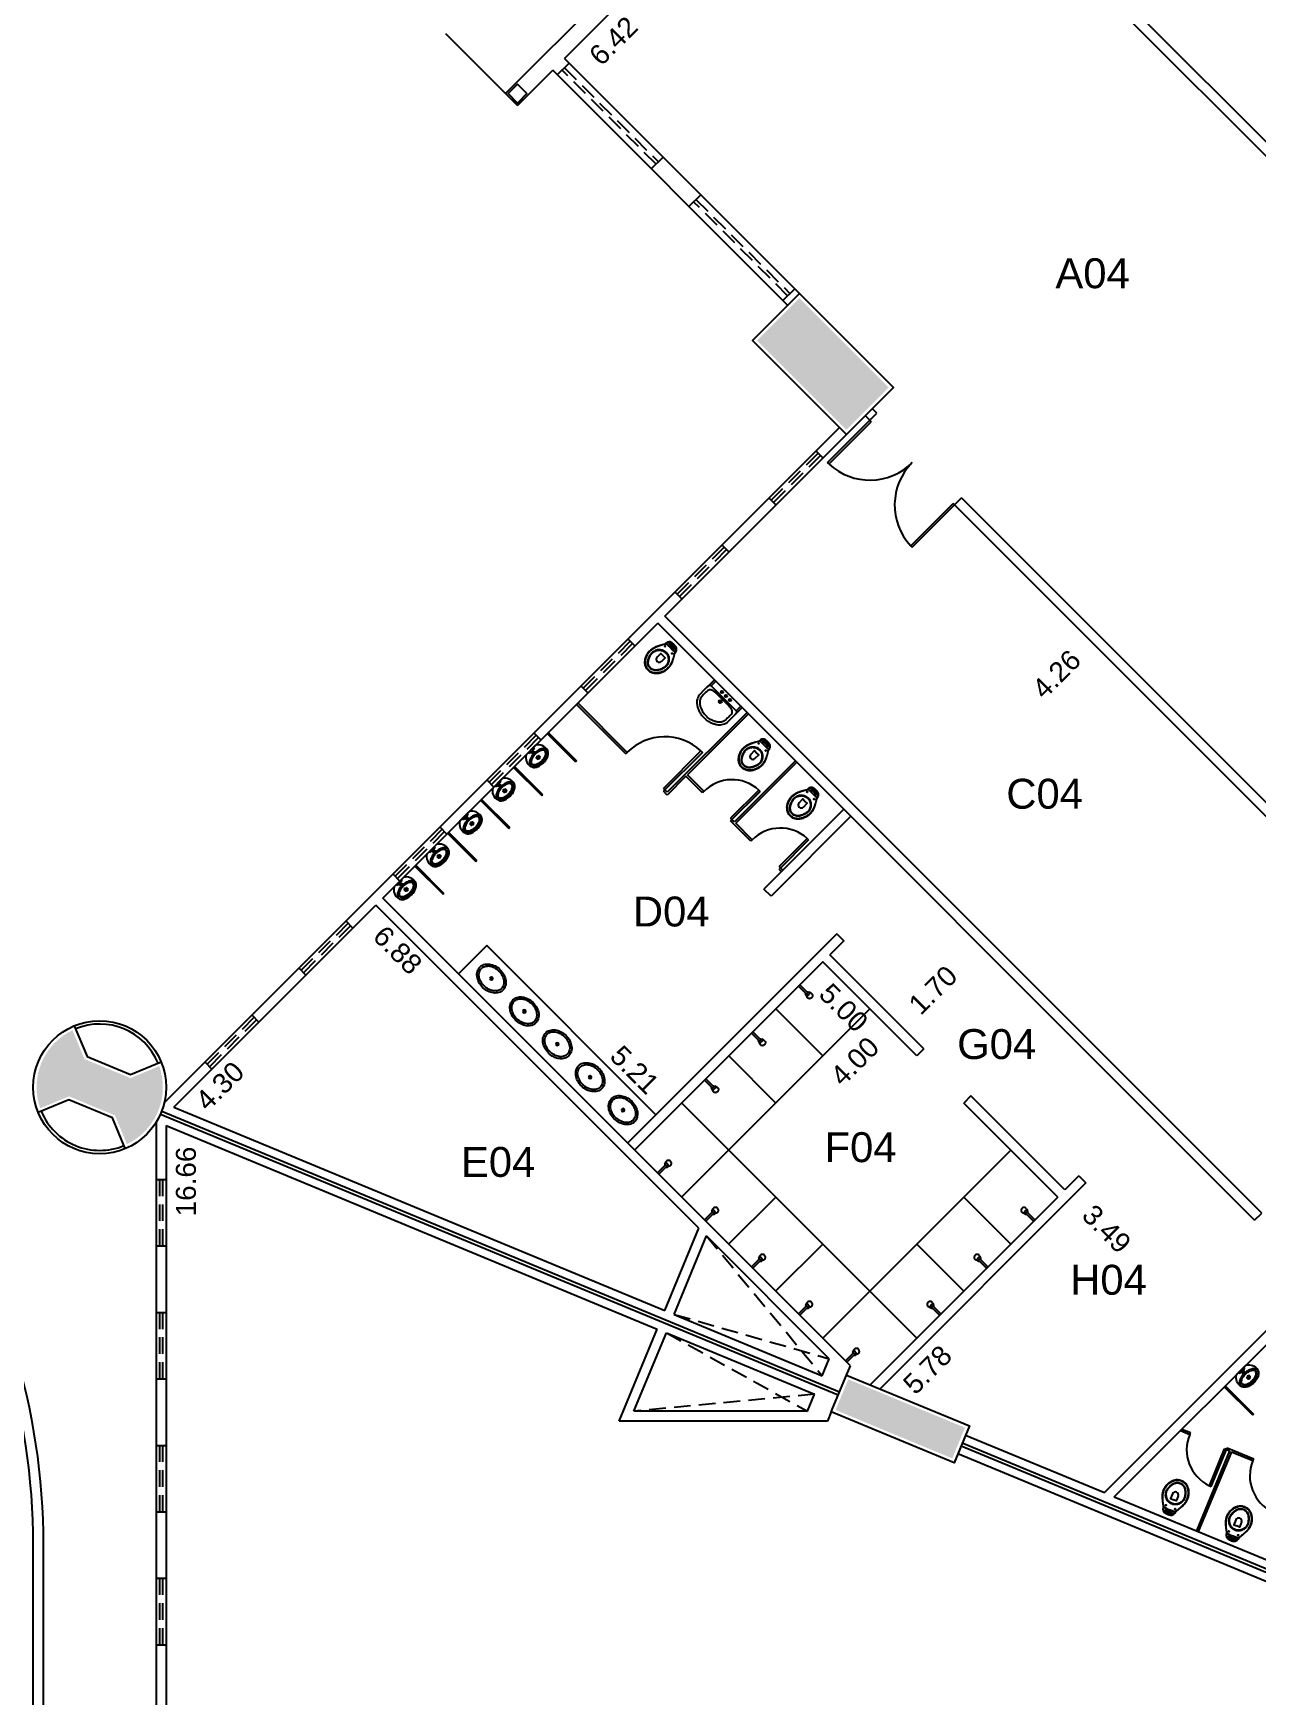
# Model space of a CAD drawing. Extents: x 308 to 539, y -42 to 210.
# Drawn here: x 378.66 to 397.07, y 147.81 to 172.82 of the extents above; entities that cross this region are included whole.
import ezdxf

# ---------------------------------------------------------------- set-up
doc = ezdxf.new("R2010")
doc.units = 0
doc.header["$LTSCALE"] = 2
doc.header["$PDMODE"] = 3
doc.linetypes.add('DASHDOT2', pattern=[12.7, 6.35, -3.175, 0, -3.175])
doc.linetypes.add('HIDDEN', pattern=[0.375, 0.25, -0.125])
doc.layers.get('0').update_dxf_attribs({"linetype": 'CONTINUOUS'})
doc.layers.get('DEFPOINTS').update_dxf_attribs({"linetype": 'CONTINUOUS'})
for name, color, linetype in [('DIVISÓRIAS-ARY', 2, 'CONTINUOUS'), ('ESQUADRIA-ALTA-ARY', 7, 'HIDDEN'), ('HACHURAS-ARY', 9, 'CONTINUOUS'), ('L_DECA', 7, 'CONTINUOUS'), ('MOBILIÁRIO-ARY', 7, 'CONTINUOUS'), ('PAREDE-ALTA-ARY', 1, 'CONTINUOUS'), ('PAREDE-BAIXA-ARY', 2, 'CONTINUOUS'), ('PEÇAS-SANIT-ARY', 7, 'CONTINUOUS'), ('PILAR-RED-ARY', 5, 'CONTINUOUS'), ('PILARES-PRINC-ARY', 5, 'CONTINUOUS'), ('PILARES-SECUND-ARY', 5, 'CONTINUOUS'), ('PROJ-COBERTURA-ARY', 7, 'DASHDOT2'), ('RAMPA-ARY', 2, 'CONTINUOUS'), ('RAMPA-PROJ-ARY', 7, 'HIDDEN'), ('TEXTO-PB-COR-ARY', 12, 'CONTINUOUS'), ('TEXTO-PB-COTAS-ARY', 12, 'CONTINUOUS')]:
    doc.layers.add(name, color=color, linetype=linetype)
doc.styles.add('ARIAL', font='arial.ttf', dxfattribs={"height": 0.5})
doc.styles.add('SEM_ESCALA', font='arial.ttf')
doc.dimstyles.new('DIMTIC100-ARY', dxfattribs={"dimtxt": 0.3, "dimasz": 0.12, "dimexe": 0.1, "dimexo": 0.15, "dimgap": 0.1, "dimtad": 1, "dimjust": 1, "dimtoh": 1, "dimrnd": 0.01, "dimzin": 0, "dimdsep": 46, "dimtxsty": 'SEM_ESCALA', "dimblk1": 'NONE', "dimblk2": 'NONE', "dimsah": 1, "dimcen": -0.1, "dimdle": 0.06, "dimse1": 1, "dimse2": 1, "dimsd1": 1, "dimsd2": 1, "dimclrd": 1, "dimclre": 1, "dimclrt": 2, "dimadec": 0, "dimazin": 0, "dimtfac": 1, "dimtix": 1, "dimtmove": 2, "dimatfit": 3, "dimldrblk": 'NONE', "dimfxl": 1, "dimtolj": 1, "dimtzin": 0, "dimarcsym": 0})

# ---------------------------------------------------------------- blocks, each defined once
blk = doc.blocks.new('RAV10')
at = {"layer": 'L_DECA'}
blk.add_lwpolyline([(4.6, -12.9), (8.2, -12.9), (8.2, -12.9), (8.7, -13), (9.2, -13.2), (9.6, -13.5), (9.9, -14), (10.1, -14.3), (10.1, -14.3), (10.1, -14.3), (10.1, -14.3), (10.1, -14.3), (10.1, -14.3), (12.2, -18), (12.2, -18), (12.5, -18.6), (12.8, -19.1), (13.1, -19.6), (13.3, -20.1), (13.3, -20.1), (13.6, -20.6), (13.9, -21.1), (14.2, -21.5), (14.5, -22.1), (14.7, -22.6), (15, -23.1), (15.3, -23.6), (15.5, -24.1), (15.5, -24.1), (15.9, -24.8), (16.3, -25.6), (16.6, -26.3), (16.9, -27), (17.2, -27.8), (17.5, -28.6), (17.8, -29.4), (18, -30.2), (18, -30.2), (18.3, -31.4), (18.6, -32.6), (18.8, -33.9), (19, -35.2), (19.1, -36.4), (19.1, -37.7), (19.1, -39), (19, -40.3), (19, -40.3), (18.8, -41.6), (18.6, -42.9), (18.2, -44.2), (17.9, -45.5), (17.4, -46.8), (16.9, -48), (16.4, -49.3), (15.8, -50.4), (15.8, -50.4), (15.2, -51.4), (14.6, -52.3), (13.9, -53.1), (13.3, -53.9), (12.5, -54.8), (11.7, -55.5), (10.9, -56.3), (10.1, -57), (10.1, -57), (9, -57.8), (7.9, -58.5), (6.6, -59.1), (5.4, -59.6), (4.1, -60), (2.8, -60.3), (1.4, -60.4), (0, -60.5), (0, -60.5), (-1.4, -60.4), (-2.7, -60.3), (-4, -60), (-5.3, -59.6), (-6.6, -59.1), (-7.8, -58.5), (-9, -57.8), (-10.1, -57), (-10.1, -57), (-10.9, -56.3), (-11.7, -55.5), (-12.5, -54.8), (-13.2, -53.9), (-13.9, -53.1), (-14.5, -52.3), (-15.1, -51.4), (-15.7, -50.4), (-15.7, -50.4), (-16.3, -49.3), (-16.9, -48), (-17.4, -46.8), (-17.8, -45.5), (-18.2, -44.2), (-18.5, -42.9), (-18.7, -41.6), (-19, -40.3), (-19, -40.3), (-19, -39), (-19, -37.7), (-19, -36.4), (-18.9, -35.2), (-18.7, -33.9), (-18.5, -32.6), (-18.2, -31.4), (-17.9, -30.2), (-17.9, -30.2), (-17.7, -29.4), (-17.4, -28.6), (-17.1, -27.8), (-16.9, -27), (-16.6, -26.3), (-16.2, -25.6), (-15.8, -24.8), (-15.5, -24.1), (-15.5, -24.1), (-15.2, -23.6), (-15, -23.1), (-14.7, -22.6), (-14.4, -22.1), (-14.2, -21.5), (-13.9, -21.1), (-13.6, -20.6), (-13.3, -20.1), (-13.3, -20.1), (-13.1, -19.6), (-12.8, -19.1), (-12.4, -18.6), (-12.1, -18), (-10.1, -14.3), (-10.1, -14.3), (-10.1, -14.3), (-10.1, -14.3), (-10.1, -14.3), (-10.1, -14.3), (-9.8, -14), (-9.8, -14), (-9.6, -13.5), (-9.1, -13.2), (-8.6, -13), (-8.1, -12.9), (-4.5, -12.9)], dxfattribs=at)
at = {"layer": 'L_DECA', "color": 1}
for points in [[(12.2, -18), (13.3, -20.1), (13.3, -20.1), (13.6, -20.6), (13.8, -21.1), (14.1, -21.5), (14.3, -22.1), (14.5, -22.6), (14.7, -23.1), (15, -23.6), (15.2, -24.1), (15.2, -24.1), (15.5, -24.8), (15.9, -25.6), (16.2, -26.3), (16.6, -27.1), (16.9, -27.8), (17.1, -28.5), (17.4, -29.4), (17.6, -30.2), (17.6, -30.2), (17.9, -31.4), (18.1, -32.6), (18.3, -33.9), (18.5, -35.2), (18.5, -36.4), (18.5, -37.7), (18.5, -39), (18.4, -40.3), (18.4, -40.3), (18.2, -41.6), (17.9, -42.9), (17.6, -44.2), (17.2, -45.5), (16.7, -46.8), (16.2, -48), (15.6, -49.3), (15, -50.4), (15, -50.4), (14.4, -51.2), (13.9, -52), (13.3, -52.8), (12.8, -53.5), (12.2, -54.2), (11.5, -54.9), (10.9, -55.5), (10.1, -56.2), (10.1, -56.2), (9, -57.1), (7.9, -57.8), (6.6, -58.4), (5.4, -58.9), (4.1, -59.3), (2.8, -59.6), (1.4, -59.8), (0, -59.8), (0, -59.8), (-1.4, -59.8), (-2.7, -59.6), (-4.1, -59.3), (-5.3, -58.9), (-6.6, -58.4), (-7.8, -57.8), (-9, -57.1), (-10.1, -56.2), (-10.1, -56.2), (-10.8, -55.5), (-11.5, -54.9), (-12.1, -54.2), (-12.7, -53.5), (-13.3, -52.8), (-13.9, -52), (-14.4, -51.2), (-14.9, -50.4), (-14.9, -50.4), (-15.5, -49.3), (-16.1, -48), (-16.6, -46.8), (-17.1, -45.5), (-17.5, -44.2), (-17.9, -42.9), (-18.1, -41.6), (-18.3, -40.3), (-18.3, -40.3), (-18.4, -39.1), (-18.5, -37.7), (-18.5, -36.4), (-18.4, -35.2), (-18.2, -33.9), (-18, -32.6), (-17.8, -31.4), (-17.5, -30.2), (-17.5, -30.2), (-17.3, -29.4), (-17, -28.6), (-16.8, -27.8), (-16.5, -27.1), (-16.2, -26.3), (-15.8, -25.6), (-15.5, -24.8), (-15.2, -24.1), (-15.2, -24.1), (-15, -23.6), (-14.7, -23.1), (-14.5, -22.6), (-14.2, -22.1), (-14, -21.5), (-13.7, -21.1), (-13.5, -20.6), (-13.2, -20.1), (-12.1, -18)], [(-12.9, -30.2), (-12.9, -30.2), (-12.4, -29.3), (-11.9, -28.4), (-11.2, -27.7), (-10.6, -26.9), (-9.9, -26.2), (-9.2, -25.6), (-8.4, -25), (-7.5, -24.4), (-6.7, -23.9), (-5.8, -23.5), (-4.9, -23.1), (-3.9, -22.8), (-3, -22.6), (-2, -22.4), (-1, -22.3), (0, -22.2), (0, -22.2), (1, -22.3), (2, -22.4), (3, -22.6), (4, -22.8), (5, -23.1), (5.8, -23.5), (6.8, -23.9), (7.6, -24.4), (8.5, -25), (9.3, -25.6), (10, -26.2), (10.6, -26.9), (11.3, -27.7), (12, -28.4), (12.5, -29.3), (13, -30.2), (13, -30.2), (13.6, -31.3), (14, -32.6), (14.3, -33.8), (14.6, -35.1), (14.7, -36.4), (14.7, -37.7), (14.7, -39), (14.4, -40.3), (14.4, -40.3), (14.2, -41.6), (13.8, -42.9), (13.4, -44.2), (12.9, -45.5), (12.4, -46.8), (11.7, -48), (11.1, -49.3), (10.4, -50.4), (10.4, -50.4), (9.4, -51.7), (8.4, -52.8), (7.2, -53.8), (5.9, -54.6), (4.5, -55.2), (3.1, -55.8), (1.5, -56.1), (0, -56.2), (0, -56.2), (-1.5, -56.1), (-3.1, -55.8), (-4.4, -55.2), (-5.8, -54.6), (-7.1, -53.8), (-8.3, -52.8), (-9.3, -51.7), (-10.3, -50.4), (-10.3, -50.4), (-11, -49.3), (-11.7, -48), (-12.3, -46.8), (-12.8, -45.5), (-13.3, -44.2), (-13.7, -42.9), (-14.1, -41.6), (-14.4, -40.3), (-14.4, -40.3), (-14.6, -39), (-14.7, -37.7), (-14.6, -36.4), (-14.5, -35.1), (-14.2, -33.8), (-13.9, -32.6), (-13.5, -31.3), (-12.9, -30.2)], [(-12, -30.2), (-12, -30.2), (-11.5, -29.4), (-11, -28.6), (-10.4, -27.9), (-9.8, -27.2), (-9.1, -26.7), (-8.5, -26.1), (-7.7, -25.5), (-6.9, -25), (-6.1, -24.6), (-5.3, -24.2), (-4.5, -23.9), (-3.6, -23.6), (-2.8, -23.4), (-1.8, -23.2), (-0.9, -23.2), (0, -23.1), (0, -23.1), (0.9, -23.2), (1.9, -23.2), (2.8, -23.4), (3.6, -23.6), (4.5, -23.9), (5.4, -24.2), (6.2, -24.6), (7, -25), (7.7, -25.5), (8.5, -26.1), (9.2, -26.7), (9.8, -27.2), (10.4, -27.9), (11, -28.6), (11.5, -29.4), (12, -30.2), (12, -30.2), (12.7, -31.3), (13.2, -32.6), (13.6, -33.8), (13.9, -35), (14.1, -36.4), (14.1, -37.7), (14.1, -39), (13.9, -40.3), (13.9, -40.3), (13.6, -41.7), (13.2, -43), (12.8, -44.3), (12.3, -45.5), (11.7, -46.9), (11.1, -48.1), (10.4, -49.3), (9.6, -50.4), (9.6, -50.4), (8.8, -51.6), (7.8, -52.6), (6.7, -53.5), (5.5, -54.2), (4.2, -54.8), (2.8, -55.3), (1.5, -55.5), (0, -55.7), (0, -55.7), (-1.5, -55.5), (-2.8, -55.3), (-4.2, -54.8), (-5.4, -54.2), (-6.6, -53.5), (-7.7, -52.6), (-8.7, -51.6), (-9.6, -50.4), (-9.6, -50.4), (-10.3, -49.3), (-11, -48.1), (-11.7, -46.9), (-12.2, -45.5), (-12.7, -44.3), (-13.1, -43), (-13.5, -41.7), (-13.8, -40.3), (-13.8, -40.3), (-14, -39), (-14.1, -37.7), (-14, -36.4), (-13.9, -35), (-13.6, -33.8), (-13.2, -32.6), (-12.7, -31.3), (-12, -30.2)], [(-7.7, -9.4), (-8.1, -10.1), (-8.5, -10.8), (-8.6, -11.4), (-8.8, -12.2), (-8.8, -13.1)], [(-5.1, -12.9), (-5.1, -9.7), (-5.1, -7.8), (-5.1, -7.8), (-5.2, -7.6), (-5.3, -7.5), (-5.5, -7.4), (-5.9, -7.6), (-5.9, -7.6), (-6.4, -8), (-7.1, -8.6), (-7.7, -9.4)], [(5.1, -9.3), (5, -8.9), (4.6, -8.3), (3.9, -7.8), (3.1, -7.7), (0, -7.7), (-3.1, -7.7), (-3.1, -7.7), (-3.9, -7.8), (-4.5, -8.3), (-5, -8.9), (-5.1, -9.7)], [(4.6, -12.9), (4.6, -12.9), (4.2, -12.9), (3.9, -12.6), (3.6, -12.4), (3.6, -12), (3.6, -10.7), (3.6, -10.7), (3.6, -10.5), (3.6, -10.4), (3.7, -10.2), (3.9, -10.1), (3.9, -10.1), (3.9, -9.9), (3.9, -9.7), (3.8, -9.5), (3.6, -9.4), (0, -9.4), (-3.5, -9.4), (-3.5, -9.4), (-3.7, -9.5), (-3.9, -9.7), (-3.9, -9.9), (-3.8, -10.1), (-3.8, -10.1), (-3.6, -10.2), (-3.6, -10.4), (-3.5, -10.5), (-3.5, -10.7), (-3.5, -12), (-3.5, -12), (-3.6, -12.4), (-3.8, -12.6), (-4.1, -12.9), (-4.5, -12.9)], [(3.7, -10.3), (0, -10.3), (-3.6, -10.3)], [(5.1, -12.9), (5.1, -9.7), (5.1, -7.8), (5.1, -7.8), (5.2, -7.6), (5.3, -7.5), (5.5, -7.4), (5.9, -7.6), (5.9, -7.6), (6.4, -8), (7.1, -8.6), (7.7, -9.4)], [(7.7, -9.4), (8.1, -10.1), (8.5, -10.8), (8.6, -11.4), (8.8, -12.2), (8.8, -13.1)], [(-4.5, -37), (-4.5, -29), (0, -29)], [(4.6, -37), (4.6, -29), (0, -29)]]:
    blk.add_lwpolyline(points, dxfattribs=at)
at = {"layer": 'L_DECA', "color": 7}
for points in [[(10.1, -14.3), (10.1, -14.3), (10.1, -14.3), (10.1, -14.3), (10.1, -14.3), (10.1, -14.3), (9.6, -11.3), (9.6, -11.3), (9.3, -10.2), (8.9, -9.3), (8.3, -8.5), (7.7, -7.7), (6.9, -7), (6.1, -6.5), (5.1, -6.2), (4.1, -5.9), (4.1, -5.9), (3.6, -5.8), (3.1, -5.7), (2.6, -5.6), (2, -5.6), (1.5, -5.6), (1, -5.5), (0.5, -5.5), (0, -5.5), (0, -5.5), (-0.5, -5.5), (-1, -5.5), (-1.5, -5.6), (-2, -5.6), (-2.5, -5.6), (-3, -5.7), (-3.5, -5.8), (-4, -5.9), (-4, -5.9), (-5, -6.2), (-6, -6.5), (-6.9, -7), (-7.6, -7.7), (-8.2, -8.5), (-8.8, -9.3), (-9.3, -10.2), (-9.6, -11.3), (-10, -14.3), (-10, -14.3), (-10, -14.3), (-10, -14.3), (-10, -14.3), (-10.1, -14.3)], [(-4.5, -12.9), (0, -12.9)], [(4.6, -12.9), (0, -12.9)]]:
    blk.add_lwpolyline(points, dxfattribs=at)
at = {"layer": 'L_DECA', "color": 1}
for centre in [(-7.6, -17), (7.6, -17)]:
    blk.add_circle(centre, 0.672, dxfattribs=at)
blk.add_arc((0, -37), 4.56, 180, 0, dxfattribs=at)
blk = doc.blocks.new('MIC01')
at = {"layer": 'L_DECA'}
blk.add_line((-10, 0), (10, 0), dxfattribs=at)
at = {"layer": 'L_DECA', "color": 1}
for p, q in [((-5.3, 0), (-4.5, -2.2)), ((5.3, 0), (4.5, -2.2)), ((-4.5, -2.2), (0, -2.2)), ((4.5, -2.2), (0, -2.2))]:
    blk.add_line(p, q, dxfattribs=at)
for points in [[(0, -7.1, 0.058109), (-7, -8, 0.07175), (-12.3, -10.1, 0.106494), (-16.3, -13.6, 0.158235), (-17.4, -17.1, 0.158235)], [(0, -23.1, -0.04416), (-5.4, -22.6, -0.058504), (-9.4, -21.4, -0.100522), (-12.6, -19.1, -0.041446), (-13.7, -17.2, -0.101301), (-14.1, -15.3, -0.003595), (-14.1, -15.1)], [(17.4, -17.1, 0.158235), (16.3, -13.6, 0.106494), (12.3, -10.1, 0.07175), (7, -8, 0.058109), (0, -7.1, 0.058109)], [(0, -23.1, 0.04416), (5.4, -22.6, 0.058504), (9.4, -21.4, 0.100522), (12.6, -19.1, 0.041446), (13.7, -17.2, 0.101301), (14.1, -15.3, 0.003595), (14.1, -15.1)]]:
    blk.add_lwpolyline(points, format="xyb", dxfattribs=at)
at = {"layer": 'L_DECA'}
blk.add_lwpolyline([(-17.4, -17.1, 0.158235), (-16.3, -20.6, 0.106494), (-12.3, -24.1, 0.07175), (-7, -26.2, 0.058109), (0, -27, 0.058109), (7, -26.2, 0.07175), (12.3, -24.1, 0.106494), (16.3, -20.6, 0.158235), (17.4, -17.1, 0.158235)], format="xyb", dxfattribs=at)
at = {"layer": 'L_DECA', "color": 1}
blk.add_lwpolyline([(0, -9, 0.056411), (-5.8, -9.7, 0.070161), (-10.3, -11.4, 0.106104), (-13.6, -14.3, 0.161988), (-14.5, -17.1, 0.161988), (-13.6, -19.9, 0.106104), (-10.3, -22.8, 0.070161), (-5.8, -24.5, 0.056411), (0, -25.1, 0.056411), (5.8, -24.5, 0.070161), (10.3, -22.8, 0.106104), (13.6, -19.9, 0.161988), (14.5, -17.1, 0.161988), (13.6, -14.3, 0.106104), (10.3, -11.4, 0.070161), (5.8, -9.7, 0.056411)], format="xyb", close=True, dxfattribs=at)
for centre, radius in [((-2, -14.6), 0.51), ((-2, -16.7), 0.51), ((0, -4.7), 1.76), ((0, -4.7), 0.844), ((0, -13.6), 0.51), ((0, -15.7), 0.51), ((0, -17.8), 0.51), ((2, -14.6), 0.51), ((2, -16.7), 0.51)]:
    blk.add_circle(centre, radius, dxfattribs=at)
at = {"layer": 'L_DECA'}
for centre, start, end in [((-2.6, -13.5), 118.7979, 195.9069), ((2.6, -13.5), 344.0931, 61.2021)]:
    blk.add_arc(centre, 15.4, start, end, dxfattribs=at)
blk = doc.blocks.new('DUO04')
at = {"layer": 'L_DECA'}
blk.add_line((-27.8, 0), (27.8, 0), dxfattribs=at)
at = {"layer": 'L_DECA', "color": 1}
for p, q in [((-26.5, -9.9), (-26.5, 0)), ((26.5, -9.9), (26.5, 0)), ((-26.5, -9.9), (0, -9.9)), ((26.5, -9.9), (0, -9.9))]:
    blk.add_line(p, q, dxfattribs=at)
at = {"layer": 'L_DECA', "color": 7}
for points in [[(-27.8, 0), (-27.8, 0), (-28.5, -0.1), (-29.1, -0.3), (-29.4, -0.8), (-29.5, -1.4), (-29.5, -23.9)], [(27.8, 0), (27.8, 0), (28.5, -0.1), (29.1, -0.3), (29.4, -0.8), (29.5, -1.4), (29.5, -23.9)], [(-29.5, -23.9), (-29.5, -29.7), (-29.5, -29.7), (-29.4, -32.1), (-28.9, -34.4), (-28.2, -36.5), (-27.2, -38.6), (-26.1, -40.5), (-24.7, -42.2), (-23.1, -43.8), (-21.3, -45.2), (-21.3, -45.2), (-20.2, -45.9), (-19.1, -46.6), (-18, -47.2), (-16.9, -47.9), (-15.7, -48.4), (-14.5, -49), (-13.3, -49.4), (-12.1, -49.9), (-10.8, -50.3), (-9.5, -50.5), (-8.2, -50.9), (-6.7, -51.1), (-4.8, -51.4), (-2.9, -51.5), (-1.4, -51.5), (0, -51.5)], [(29.5, -23.9), (29.5, -29.7), (29.5, -29.7), (29.4, -32.1), (28.9, -34.4), (28.2, -36.5), (27.2, -38.6), (26.1, -40.5), (24.7, -42.2), (23.1, -43.8), (21.3, -45.2), (21.3, -45.2), (20.2, -45.9), (19.1, -46.6), (18, -47.2), (16.9, -47.9), (15.7, -48.4), (14.5, -49), (13.3, -49.4), (12.1, -49.9), (10.8, -50.3), (9.5, -50.5), (8.2, -50.9), (6.7, -51.1), (4.8, -51.4), (2.9, -51.5), (1.4, -51.5), (0, -51.5)]]:
    blk.add_lwpolyline(points, dxfattribs=at)
at = {"layer": 'L_DECA', "color": 1}
for points in [[(-26.5, -9.9), (-26.9, -10), (-27.5, -10.1), (-28, -10.6), (-28.4, -11.2), (-28.7, -11.9), (-29, -12.7), (-29.2, -13.7), (-29.4, -15), (-29.5, -16.8)], [(0, -12.4), (0, -12.4), (-0.8, -12.4), (-1.4, -12.4), (-1.1, -12.4), (-1.8, -12.4), (-2.5, -12.4), (-3.3, -12.4), (-3.9, -12.4), (-4.7, -12.4), (-7.9, -12.4), (-8.6, -12.4), (-9.3, -12.4), (-10, -12.4), (-10.7, -12.4), (-11.4, -12.4), (-12, -12.4), (-12.7, -12.4), (-12.7, -12.4), (-13.7, -12.4), (-14.7, -12.5), (-15.8, -12.6), (-16.8, -12.8), (-17.8, -13), (-18.8, -13.2), (-19.8, -13.5), (-20.8, -13.7), (-20.8, -13.7), (-21.7, -14.1), (-22.6, -14.7), (-23.3, -15.4), (-23.9, -16.1), (-24.5, -17), (-24.8, -18), (-25.1, -19), (-25.2, -20), (-25.2, -20), (-25.2, -21.8), (-25.2, -23.1), (-25.2, -23.9)], [(-25.2, -23.9), (-25.2, -27.3), (-25.2, -29.6), (-25.2, -29.6), (-25, -31.4), (-24.8, -33.1), (-24.2, -34.8), (-23.5, -36.3), (-22.6, -37.8), (-21.6, -39.1), (-20.4, -40.4), (-19.1, -41.4), (-19.1, -41.4), (-18.1, -42.1), (-17.1, -42.7), (-16.2, -43.3), (-15.2, -43.9), (-14.1, -44.4), (-13, -44.8), (-11.9, -45.3), (-10.8, -45.7), (-9.7, -46.1), (-8.6, -46.4), (-6.7, -46.8), (-5.2, -47), (-3.3, -47.2), (-2.1, -47.2), (-1, -47.2), (0, -47.2)], [(0, -12.4), (0, -12.4), (0.8, -12.4), (1.4, -12.4), (1.1, -12.4), (1.8, -12.4), (2.5, -12.4), (3.3, -12.4), (3.9, -12.4), (4.7, -12.4), (7.9, -12.4), (8.6, -12.4), (9.3, -12.4), (10, -12.4), (10.7, -12.4), (11.4, -12.4), (12, -12.4), (12.7, -12.4), (12.7, -12.4), (13.7, -12.4), (14.7, -12.5), (15.8, -12.6), (16.8, -12.8), (17.8, -13), (18.8, -13.2), (19.8, -13.5), (20.8, -13.7), (20.8, -13.7), (21.7, -14.1), (22.6, -14.7), (23.3, -15.4), (23.9, -16.1), (24.5, -17), (24.8, -18), (25.1, -19), (25.2, -20), (25.2, -20), (25.2, -21.8), (25.2, -23.1), (25.2, -23.9)], [(25.2, -23.9), (25.2, -27.3), (25.2, -29.6), (25.2, -29.6), (25, -31.4), (24.8, -33.1), (24.2, -34.8), (23.5, -36.3), (22.6, -37.8), (21.6, -39.1), (20.4, -40.4), (19.1, -41.4), (19.1, -41.4), (18.1, -42.1), (17.1, -42.7), (16.2, -43.3), (15.2, -43.9), (14.1, -44.4), (13, -44.8), (11.9, -45.3), (10.8, -45.7), (9.7, -46.1), (8.6, -46.4), (6.7, -46.8), (5.2, -47), (3.3, -47.2), (2.1, -47.2), (1, -47.2), (0, -47.2)], [(26.5, -9.9), (26.9, -10), (27.5, -10.1), (28, -10.6), (28.4, -11.2), (28.7, -11.9), (29, -12.7), (29.2, -13.7), (29.4, -15), (29.5, -16.8)]]:
    blk.add_lwpolyline(points, dxfattribs=at)
for centre, radius in [((-8.5, -4.9), 1.75), ((0, -17), 2.25), ((0, -4.9), 1.75), ((0, -17), 0.981), ((8.5, -4.9), 1.75)]:
    blk.add_circle(centre, radius, dxfattribs=at)
blk = doc.blocks.new('CUB01')
at = {"layer": 'L_DECA'}
blk.add_lwpolyline([(-24.5, -18.7, 0.124977), (-22.8, -25.6, 0.105809), (-17.3, -31.9, 0.086634), (-9.6, -35.9, 0.076682), (0, -37.4, 0.076682), (9.6, -35.9, 0.086634), (17.3, -31.9, 0.105809), (22.8, -25.6, 0.124977), (24.5, -18.7, 0.124977), (22.8, -11.8, 0.105809), (17.3, -5.5, 0.086634), (9.6, -1.5, 0.076682), (0, 0, 0.076682), (-9.6, -1.5, 0.086634), (-17.3, -5.5, 0.105809), (-22.8, -11.8, 0.124977)], format="xyb", close=True, dxfattribs=at)
at = {"layer": 'L_DECA', "color": 1}
blk.add_lwpolyline([(0.1, -2.9, 0.074123), (-8.3, -4.1, 0.084852), (-15, -7.5, 0.106323), (-19.8, -12.9, 0.128843), (-21.3, -18.6, 0.128843), (-19.8, -24.4, 0.106323), (-15, -29.8, 0.084852), (-8.3, -33.1, 0.074123), (0.1, -34.4, 0.074123), (8.6, -33.1, 0.084852), (15.3, -29.8, 0.106323), (20, -24.4, 0.128843), (21.5, -18.6, 0.128843), (20, -12.9, 0.106323), (15.3, -7.5, 0.084852), (8.6, -4.1, 0.074123)], format="xyb", close=True, dxfattribs=at)
for radius in [2.25, 1.06]:
    blk.add_circle((0.1, -18.7), radius, dxfattribs=at)
blk = doc.blocks.new('CHUVEIRO')
at = {"layer": 'PEÇAS-SANIT-ARY'}
for p, q in [((-0.029, 0.168), (-0.043, 0.208)), ((-0.015, 0.17), (0.015, 0.17)), ((-0.015, 0), (-0.015, 0.17)), ((0.015, 0), (-0.015, 0)), ((0.015, 0.17), (0.015, 0)), ((0.043, 0.207), (0.03, 0.175))]:
    blk.add_line(p, q, dxfattribs=at)
for points in [[(0.045, 0.22, 0.109452), (0.042, 0.235, 0.102376), (0.032, 0.248, 0.093737), (0.017, 0.257, 0.088426), (0, 0.26, 0.088426), (-0.017, 0.257, 0.093737), (-0.032, 0.248, 0.102376), (-0.042, 0.235, 0.109452), (-0.045, 0.22, 0.085068), (-0.043, 0.208, 0.102376)], [(0.015, 0.153, 0.061293), (0.021, 0.157, 0.104065), (0.028, 0.166, 0.115836), (0.03, 0.175, 0.115836), (0.028, 0.184, 0.104065), (0.021, 0.193, 0.09084), (0.012, 0.198, 0.083285), (0, 0.2, 0.083285), (-0.012, 0.198, 0.09084), (-0.021, 0.193, 0.104065), (-0.028, 0.184, 0.115836), (-0.03, 0.175, 0.115836), (-0.028, 0.166, 0.104065), (-0.021, 0.157, 0.061293), (-0.015, 0.153, 0.083285)], [(0.043, 0.207, 0.093692), (0.045, 0.22, 0.109452)]]:
    blk.add_lwpolyline(points, format="xyb", dxfattribs=at)
blk = doc.blocks.new('*D20')
at = {"layer": 'DEFPOINTS', "color": 0, "linetype": 'ByBlock', "ltscale": 0.5}
for p in [(380.659, 156.388), (380.659, 139.727), (380.659, 139.727)]:
    blk.add_point(p, dxfattribs=at)
at = {"color": 2, "linetype": 'ByBlock', "ltscale": 0.5, "insert": (380.958, 155.546), "char_height": 0.3, "attachment_point": 5, "rotation": 90, "style": 'SEM_ESCALA'}
blk.add_mtext('\\A1;16.66', dxfattribs=at)
blk = doc.blocks.new('_NONE')
at = {"color": 0, "linetype": 'ByBlock', "ltscale": 0.5}
blk.add_circle((0, 0), 0.25, dxfattribs=at)
blk = doc.blocks.new('*D73')
at = {"layer": 'DEFPOINTS', "color": 0, "linetype": 'ByBlock', "ltscale": 0.5}
for p in [(391.193, 176.984), (391.61, 176.567), (386.65, 172.441)]:
    blk.add_point(p, dxfattribs=at)
at = {"color": 2, "linetype": 'ByBlock', "ltscale": 0.5, "insert": (387.389, 172.704), "char_height": 0.3, "attachment_point": 5, "rotation": 45, "style": 'SEM_ESCALA'}
blk.add_mtext('\\A1;6.42', dxfattribs=at)
blk = doc.blocks.new('*D75')
at = {"layer": 'DEFPOINTS', "color": 0, "linetype": 'ByBlock', "ltscale": 0.5}
for p in [(388.922, 174.712), (388.414, 174.253), (401.579, 160.711)]:
    blk.add_point(p, dxfattribs=at)
at = {"color": 2, "linetype": 'ByBlock', "ltscale": 0.5, "insert": (400.694, 161.046), "char_height": 0.3, "attachment_point": 5, "rotation": 312.1149, "style": 'SEM_ESCALA'}
blk.add_mtext('\\A1;18.87', dxfattribs=at)
blk = doc.blocks.new('*D77')
at = {"layer": 'DEFPOINTS', "color": 0, "linetype": 'ByBlock', "ltscale": 0.5}
for p in [(395.383, 162.859), (391.724, 160.489), (392.369, 159.845)]:
    blk.add_point(p, dxfattribs=at)
at = {"color": 2, "linetype": 'ByBlock', "ltscale": 0.5, "insert": (394.054, 163.177), "char_height": 0.3, "attachment_point": 5, "rotation": 45, "style": 'SEM_ESCALA'}
blk.add_mtext('\\A1;4.26', dxfattribs=at)
blk = doc.blocks.new('*D84')
at = {"layer": 'DEFPOINTS', "color": 0, "linetype": 'ByBlock', "ltscale": 0.5}
for p in [(389.527, 165.418), (388.118, 163.968), (399.568, 155.66)]:
    blk.add_point(p, dxfattribs=at)
at = {"color": 2, "linetype": 'ByBlock', "ltscale": 0.5, "insert": (397.732, 154.977), "char_height": 0.3, "attachment_point": 5, "rotation": 315.8185, "style": 'SEM_ESCALA'}
blk.add_mtext('\\A1;14.00', dxfattribs=at)
blk = doc.blocks.new('*D85')
at = {"layer": 'DEFPOINTS', "color": 0, "linetype": 'ByBlock', "ltscale": 0.5}
for p in [(395.487, 156.514), (395.879, 156.122), (391.399, 152.426)]:
    blk.add_point(p, dxfattribs=at)
at = {"color": 2, "linetype": 'ByBlock', "ltscale": 0.5, "insert": (392.114, 152.715), "char_height": 0.3, "attachment_point": 5, "rotation": 45, "style": 'SEM_ESCALA'}
blk.add_mtext('\\A1;5.78', dxfattribs=at)
blk = doc.blocks.new('*D86')
at = {"layer": 'DEFPOINTS', "color": 0, "linetype": 'ByBlock', "ltscale": 0.5}
for p in [(391.951, 157.434), (388.876, 154.852), (389.123, 154.605)]:
    blk.add_point(p, dxfattribs=at)
at = {"color": 2, "linetype": 'ByBlock', "ltscale": 0.5, "insert": (391.019, 157.354), "char_height": 0.3, "attachment_point": 5, "rotation": 45, "style": 'SEM_ESCALA'}
blk.add_mtext('\\A1;4.00', dxfattribs=at)
blk = doc.blocks.new('*D87')
at = {"layer": 'DEFPOINTS', "color": 0, "linetype": 'ByBlock', "ltscale": 0.5}
for p in [(393.065, 158.936), (393.259, 158.742), (392.057, 157.54)]:
    blk.add_point(p, dxfattribs=at)
at = {"color": 2, "linetype": 'ByBlock', "ltscale": 0.5, "insert": (392.196, 158.426), "char_height": 0.3, "attachment_point": 5, "rotation": 45, "style": 'SEM_ESCALA'}
blk.add_mtext('\\A1;1.70', dxfattribs=at)
blk = doc.blocks.new('*D88')
at = {"layer": 'DEFPOINTS', "color": 0, "linetype": 'ByBlock', "ltscale": 0.5}
for p in [(384.343, 160.234), (383.919, 159.81), (387.603, 156.126)]:
    blk.add_point(p, dxfattribs=at)
at = {"color": 2, "linetype": 'ByBlock', "ltscale": 0.5, "insert": (387.708, 157.226), "char_height": 0.3, "attachment_point": 5, "rotation": 315, "style": 'SEM_ESCALA'}
blk.add_mtext('\\A1;5.21', dxfattribs=at)
blk = doc.blocks.new('*D89')
at = {"layer": 'DEFPOINTS', "color": 0, "linetype": 'ByBlock', "ltscale": 0.5}
for p in [(383.813, 159.703), (384.179, 159.336), (380.774, 156.665)]:
    blk.add_point(p, dxfattribs=at)
at = {"color": 2, "linetype": 'ByBlock', "ltscale": 0.5, "insert": (381.467, 156.983), "char_height": 0.3, "attachment_point": 5, "rotation": 45, "style": 'SEM_ESCALA'}
blk.add_mtext('\\A1;4.30', dxfattribs=at)
blk = doc.blocks.new('*D90')
at = {"layer": 'DEFPOINTS', "color": 0, "linetype": 'ByBlock', "ltscale": 0.5}
for p in [(383.813, 159.703), (388.674, 154.842), (388.322, 154.489)]:
    blk.add_point(p, dxfattribs=at)
at = {"color": 2, "linetype": 'ByBlock', "ltscale": 0.5, "insert": (384.142, 159.027), "char_height": 0.3, "attachment_point": 5, "rotation": 315, "style": 'SEM_ESCALA'}
blk.add_mtext('\\A1;6.88', dxfattribs=at)
blk = doc.blocks.new('*D91')
at = {"layer": 'DEFPOINTS', "color": 0, "linetype": 'ByBlock', "ltscale": 0.5}
for p in [(390.537, 158.848), (394.073, 155.312), (393.707, 154.947)]:
    blk.add_point(p, dxfattribs=at)
at = {"color": 2, "linetype": 'ByBlock', "ltscale": 0.5, "insert": (390.852, 158.16), "char_height": 0.3, "attachment_point": 5, "rotation": 315, "style": 'SEM_ESCALA'}
blk.add_mtext('\\A1;5.00', dxfattribs=at)
blk = doc.blocks.new('*D92')
at = {"layer": 'DEFPOINTS', "color": 0, "linetype": 'ByBlock', "ltscale": 0.5}
for p in [(394.497, 155.525), (396.965, 153.057), (396.595, 152.687)]:
    blk.add_point(p, dxfattribs=at)
at = {"color": 2, "linetype": 'ByBlock', "ltscale": 0.5, "insert": (394.809, 154.832), "char_height": 0.3, "attachment_point": 5, "rotation": 315, "style": 'SEM_ESCALA'}
blk.add_mtext('\\A1;3.49', dxfattribs=at)

msp = doc.modelspace()

# ---------------------------------------------------------------- hatches: boundary and pattern name
at = {"layer": 'HACHURAS-ARY', "ltscale": 0.5}
for points in [[(390.186, 168.834), (389.549, 168.198), (390.893, 166.854), (391.529, 167.491)], [(379.43, 157.388), (379.25, 157.822, 0.289028), (378.709, 156.964, 0.085216), (378.764, 156.647), (379.197, 156.827), (379.889, 156.541), (380.068, 156.107, 0.289028), (380.609, 156.964, 0.085216), (380.555, 157.281), (380.121, 157.101)], [(390.922, 152.57), (390.731, 152.108), (392.486, 151.381), (392.677, 151.843)]]:
    msp.add_hatch(color=256, dxfattribs=at).paths.add_polyline_path(points)

# ---------------------------------------------------------------- linework, layer by layer
at = {"layer": 'DIVISÓRIAS-ARY'}
for p, q in [((390.61, 166.36), (391.247, 166.996)), ((390.632, 166.339), (391.268, 166.975)), ((391.247, 166.996), (391.268, 166.975)), ((390.632, 166.339), (390.61, 166.36)), ((391.862, 165.108), (392.498, 165.744)), ((391.883, 165.087), (392.519, 165.723)), ((392.519, 165.723), (392.498, 165.744)), ((391.862, 165.108), (391.883, 165.087)), ((386.832, 162.723), (387.574, 161.98)), ((386.853, 162.744), (387.596, 162.001)), ((389.399, 162.602), (388.197, 161.4)), ((389.42, 162.581), (388.501, 161.662)), ((386.393, 162.284), (386.818, 161.86)), ((386.408, 162.298), (386.832, 161.874)), ((386.832, 161.874), (386.818, 161.86)), ((387.596, 162.001), (387.574, 161.98)), ((388.705, 162.022), (388.14, 161.457)), ((388.727, 162.001), (388.14, 161.415)), ((388.705, 162.022), (388.727, 162.001)), ((390.127, 161.874), (389.208, 160.955)), ((390.148, 161.853), (389.229, 160.934)), ((385.884, 161.775), (386.309, 161.351)), ((385.899, 161.789), (386.323, 161.365)), ((388.479, 161.641), (388.197, 161.358)), ((388.727, 161.393), (388.479, 161.641)), ((388.748, 161.415), (388.501, 161.662)), ((386.309, 161.351), (386.323, 161.365)), ((388.161, 161.436), (388.14, 161.457)), ((388.197, 161.358), (388.14, 161.415)), ((388.197, 161.4), (388.161, 161.436)), ((388.748, 161.415), (388.727, 161.393)), ((389.575, 161.435), (389.151, 161.011)), ((389.596, 161.414), (389.151, 160.969)), ((389.596, 161.414), (389.575, 161.435)), ((385.389, 161.28), (385.814, 160.856)), ((385.404, 161.294), (385.828, 160.87)), ((385.814, 160.856), (385.828, 160.87)), ((389.172, 160.99), (389.151, 161.011)), ((389.455, 160.665), (389.151, 160.969)), ((389.208, 160.955), (389.172, 160.99)), ((389.476, 160.686), (389.229, 160.934)), ((384.894, 160.785), (385.319, 160.361)), ((384.909, 160.799), (385.333, 160.375)), ((389.476, 160.686), (389.455, 160.665)), ((390.303, 160.707), (389.88, 160.283)), ((390.324, 160.686), (389.88, 160.241)), ((390.324, 160.686), (390.303, 160.707)), ((384.414, 160.304), (384.838, 159.88)), ((385.319, 160.361), (385.333, 160.375)), ((384.399, 160.29), (384.824, 159.866)), ((389.901, 160.262), (389.88, 160.283)), ((389.915, 160.205), (389.88, 160.241)), ((389.936, 160.227), (389.901, 160.262)), ((384.824, 159.866), (384.838, 159.88)), ((391.244, 158.141), (388.416, 155.313)), ((389.83, 158.141), (390.537, 157.434)), ((389.123, 157.434), (389.83, 156.726)), ((391.951, 153.191), (388.416, 156.726)), ((393.366, 156.019), (390.538, 153.191)), ((389.83, 155.312), (389.123, 154.606)), ((393.366, 154.605), (392.658, 155.312)), ((390.537, 154.605), (389.831, 153.899)), ((392.658, 153.898), (391.951, 154.605)), ((396.578, 152.458), (397.002, 152.034)), ((396.592, 152.472), (397.017, 152.048)), ((395.942, 151.822), (396.069, 151.769)), ((397.017, 152.048), (397.002, 152.034)), ((395.919, 151.799), (396.058, 151.741)), ((396.058, 151.741), (396.069, 151.769)), ((396.658, 151.492), (396.161, 150.291)), ((396.686, 151.481), (396.188, 150.28)), ((396.355, 150.969), (396.584, 151.523)), ((396.383, 150.958), (396.623, 151.539)), ((396.612, 151.512), (396.584, 151.523)), ((396.612, 151.512), (396.658, 151.492)), ((396.623, 151.539), (397.021, 151.375)), ((396.686, 151.481), (397.009, 151.347)), ((397.009, 151.347), (397.021, 151.375)), ((396.355, 150.969), (396.383, 150.958))]:
    msp.add_line(p, q, dxfattribs=at)
at = {"layer": 'DIVISÓRIAS-ARY', "color": 7, "ltscale": 0.5}
for centre, radius, start, end in [((391.247, 166.996), 0.9, 226.9102, 315), ((392.519, 165.723), 0.9, 135, 223.0898), ((388.161, 161.436), 0.8, 47.1491, 135), ((389.172, 160.99), 0.6, 47.866, 135), ((389.901, 160.262), 0.6, 47.866, 135), ((396.612, 151.512), 0.6, 157.5, 244.634), ((397.563, 151.117), 0.6, 157.5, 244.634)]:
    msp.add_arc(centre, radius, start, end, dxfattribs=at)
at = {"layer": 'ESQUADRIA-ALTA-ARY'}
for p, q in [((386.544, 172.193), (386.721, 172.37)), ((387.958, 170.779), (388.135, 170.956)), ((388.524, 170.213), (388.701, 170.39)), ((389.938, 168.799), (390.115, 168.976))]:
    msp.add_line(p, q, dxfattribs=at)
at = {"layer": 'ESQUADRIA-ALTA-ARY', "ltscale": 0.5}
for p, q in [((388.029, 170.85), (386.615, 172.264)), ((386.65, 172.299), (388.065, 170.885)), ((388.63, 170.319), (390.044, 168.905)), ((390.009, 168.87), (388.595, 170.284)), ((389.762, 165.794), (390.469, 166.501)), ((390.504, 166.466), (389.797, 165.758)), ((390.433, 166.536), (390.539, 166.43)), ((389.726, 165.829), (389.832, 165.723)), ((388.347, 164.38), (389.054, 165.087)), ((389.019, 165.122), (389.125, 165.016)), ((389.09, 165.051), (388.383, 164.344)), ((388.312, 164.415), (388.418, 164.309)), ((386.933, 162.965), (387.64, 163.672)), ((387.676, 163.637), (386.969, 162.93)), ((387.605, 163.708), (387.711, 163.602)), ((386.898, 163.001), (387.004, 162.895)), ((385.519, 161.551), (386.226, 162.258)), ((386.261, 162.223), (385.554, 161.516)), ((386.191, 162.294), (386.297, 162.188)), ((385.484, 161.587), (385.59, 161.48)), ((384.105, 160.137), (384.812, 160.844)), ((384.847, 160.809), (384.14, 160.102)), ((384.776, 160.879), (384.883, 160.773)), ((384.069, 160.172), (384.175, 160.066)), ((382.691, 158.723), (383.398, 159.43)), ((383.433, 159.394), (382.726, 158.687)), ((383.362, 159.465), (383.468, 159.359)), ((382.655, 158.758), (382.761, 158.652)), ((381.276, 157.309), (381.983, 158.016)), ((382.019, 157.98), (381.312, 157.273)), ((381.948, 158.051), (382.054, 157.945)), ((381.241, 157.344), (381.347, 157.238)), ((380.509, 155.577), (380.659, 155.577)), ((380.559, 155.577), (380.559, 154.577)), ((380.609, 154.577), (380.609, 155.577)), ((380.509, 154.577), (380.659, 154.577)), ((380.509, 153.577), (380.659, 153.577)), ((380.559, 153.577), (380.559, 152.577)), ((380.609, 152.577), (380.609, 153.577)), ((380.509, 152.577), (380.659, 152.577)), ((380.509, 151.577), (380.659, 151.577)), ((380.559, 151.577), (380.559, 150.577)), ((380.609, 150.577), (380.609, 151.577)), ((380.509, 150.577), (380.659, 150.577)), ((380.509, 149.577), (380.659, 149.577)), ((380.559, 149.577), (380.559, 148.577)), ((380.609, 148.577), (380.609, 149.577)), ((380.509, 148.577), (380.659, 148.577))]:
    msp.add_line(p, q, dxfattribs=at)
at = {"layer": 'MOBILIÁRIO-ARY'}
for p, q in [((385.481, 159.095), (385.057, 158.671)), ((388.027, 156.55), (385.481, 159.095))]:
    msp.add_line(p, q, dxfattribs=at)
at = {"layer": 'PAREDE-ALTA-ARY'}
for p, q in [((385.766, 171.91), (396.373, 182.517)), ((403.674, 164.715), (391.3, 177.09)), ((386.65, 172.441), (391.193, 176.984)), ((403.568, 164.609), (391.193, 176.984)), ((386.65, 172.441), (390.186, 168.905)), ((385.943, 171.734), (386.474, 172.264)), ((390.009, 168.728), (386.474, 172.264)), ((385.943, 171.734), (385.766, 171.91)), ((391.247, 166.996), (391.176, 167.067)), ((391.247, 166.996), (391.353, 167.102)), ((391.353, 167.102), (391.282, 167.173)), ((390.787, 166.89), (380.633, 156.736)), ((388.161, 164.052), (390.893, 166.784)), ((392.519, 165.723), (392.625, 165.829)), ((398.353, 160.102), (392.625, 165.829)), ((398.247, 159.996), (392.519, 165.723)), ((383.919, 159.809), (388.055, 163.946)), ((397.035, 154.966), (388.055, 163.946)), ((397.142, 155.072), (388.161, 164.052)), ((390.953, 152.775), (383.919, 159.809)), ((380.774, 156.665), (383.813, 159.703)), ((388.674, 154.842), (383.813, 159.703)), ((380.573, 156.559), (390.77, 152.335)), ((380.592, 156.605), (390.79, 152.381)), ((380.774, 156.665), (388.162, 153.605)), ((380.509, 156.437), (380.509, 142.077)), ((380.659, 156.388), (388.047, 153.327)), ((380.659, 156.388), (380.659, 142.077)), ((394.924, 150.804), (399.555, 155.435)), ((397.035, 154.966), (397.142, 155.072)), ((388.162, 153.605), (388.674, 154.842)), ((388.3, 153.547), (388.789, 154.727)), ((390.636, 152.88), (388.789, 154.727)), ((394.774, 150.866), (397.955, 154.046)), ((387.473, 151.94), (388.047, 153.327)), ((388.3, 153.547), (390.53, 152.624)), ((387.697, 152.09), (388.186, 153.27)), ((388.186, 153.27), (390.415, 152.347)), ((390.53, 152.624), (390.636, 152.88)), ((390.895, 152.635), (390.953, 152.775)), ((390.309, 152.09), (390.415, 152.347)), ((390.309, 152.09), (387.697, 152.09)), ((390.665, 152.081), (390.607, 151.94)), ((390.607, 151.94), (387.473, 151.94)), ((392.618, 151.569), (403.194, 147.189)), ((392.637, 151.616), (403.213, 147.235)), ((392.685, 151.731), (394.774, 150.866)), ((392.57, 151.454), (400.059, 148.352)), ((394.924, 150.804), (403.261, 147.35))]:
    msp.add_line(p, q, dxfattribs=at)
at = {"layer": 'PAREDE-BAIXA-ARY'}
for p, q in [((390.855, 161.146), (389.653, 159.944)), ((390.961, 161.04), (389.759, 159.838)), ((389.759, 159.838), (389.653, 159.944)), ((390.749, 159.272), (387.603, 156.126)), ((390.855, 159.166), (390.643, 158.954)), ((390.749, 159.272), (390.855, 159.166)), ((390.537, 158.848), (387.709, 156.02)), ((391.951, 157.434), (390.537, 158.848)), ((392.057, 157.54), (390.643, 158.954)), ((392.057, 157.54), (391.951, 157.434)), ((392.765, 156.832), (392.658, 156.726)), ((394.179, 155.418), (392.765, 156.832)), ((394.073, 155.312), (392.658, 156.726)), ((394.391, 155.631), (394.179, 155.418)), ((394.391, 155.631), (394.497, 155.525)), ((394.073, 155.312), (391.249, 152.488)), ((394.497, 155.525), (391.399, 152.426))]:
    msp.add_line(p, q, dxfattribs=at)
at = {"layer": 'PILAR-RED-ARY'}
for points in [[(379.276, 157.888), (379.468, 157.426), (380.121, 157.156), (380.583, 157.347)], [(380.042, 156.04), (379.851, 156.502), (379.197, 156.773), (378.735, 156.582)]]:
    msp.add_lwpolyline(points, dxfattribs=at)
msp.add_lwpolyline([(378.781, 156.601, 0.414214), (380.023, 156.086, 0.414214)], format="xyb", dxfattribs=at)
msp.add_circle((379.659, 156.964), 1, dxfattribs=at)
msp.add_arc((379.659, 156.964), 0.95, 22.5, 112.5, dxfattribs=at)
at = {"layer": 'PILARES-PRINC-ARY'}
for points in [[(390.186, 168.905), (389.479, 168.198), (390.893, 166.784), (391.6, 167.491)], [(390.665, 152.081), (390.895, 152.635), (392.743, 151.87), (392.513, 151.315)]]:
    msp.add_lwpolyline(points, close=True, dxfattribs=at)
at = {"layer": 'PILARES-SECUND-ARY'}
msp.add_lwpolyline([(386.085, 171.91), (385.943, 171.769), (385.802, 171.91), (385.943, 172.052)], close=True, dxfattribs=at)
at = {"layer": 'PROJ-COBERTURA-ARY', "ltscale": 0.1}
msp.add_line((385.766, 171.91), (381.524, 176.153), dxfattribs=at)
msp.add_lwpolyline([(378.809, 142.077, 1), (362.259, 142.077), (362.259, 138.427), (367.409, 138.427)], format="xyb", dxfattribs=at)
at = {"layer": 'RAMPA-ARY'}
msp.add_lwpolyline([(378.659, 142.077), (378.659, 150.077, 0.303347), (372.486, 159.316), (364.23, 162.736), (364.287, 162.874), (372.543, 159.455, -0.303347), (378.809, 150.077), (378.809, 142.077)], format="xyb", dxfattribs=at)
at = {"layer": 'RAMPA-PROJ-ARY', "ltscale": 0.5}
for p, q in [((388.789, 154.727), (390.53, 152.624)), ((388.3, 153.547), (390.636, 152.88)), ((388.186, 153.27), (390.309, 152.09)), ((390.415, 152.347), (387.697, 152.09))]:
    msp.add_line(p, q, dxfattribs=at)

# ---------------------------------------------------------------- block references
at = {"layer": 'PEÇAS-SANIT-ARY', "ltscale": 0.5, "xscale": 0.01, "yscale": 0.01, "zscale": 0.01}
for name, p, rotation in [('RAV10', (388.338, 163.663), 315.0000000000076), ('DUO04', (389.116, 162.885), 315.0000000000076), ('RAV10', (389.747, 162.201), 314.9999999999965), ('RAV10', (390.475, 161.473), 314.9999999999965), ('RAV10', (395.702, 150.49), 157.500000000006), ('RAV10', (396.654, 150.096), 157.500000000006)]:
    msp.add_blockref(name, p, dxfattribs=dict(at, rotation=rotation))
at = {"layer": 'PEÇAS-SANIT-ARY', "yscale": 0.01, "zscale": 0.01}
for name, p, xscale, rotation in [('MIC01', (386.146, 162.037), 0.01, 44.99286097153681), ('MIC01', (385.644, 161.535), 0.01, 44.99286097153681), ('MIC01', (385.149, 161.04), 0.01, 44.99286097153681), ('MIC01', (384.654, 160.545), 0.01, 44.99286097153681), ('MIC01', (384.159, 160.05), 0.01, 44.99286097153681), ('CUB01', (385.685, 158.731), -0.01, 315.0000000000616), ('CUB01', (386.18, 158.237), -0.01, 315.0000000000616), ('CUB01', (386.675, 157.742), -0.01, 315.0000000000616), ('CUB01', (387.17, 157.247), -0.01, 315.0000000000616), ('CUB01', (387.665, 156.752), -0.01, 315.0000000000616), ('MIC01', (396.833, 152.712), -0.01, 45.00713902846101)]:
    msp.add_blockref(name, p, dxfattribs=dict(at, xscale=xscale, rotation=rotation))
at = {"layer": 'PEÇAS-SANIT-ARY', "ltscale": 0.5, "xscale": -1, "rotation": 225.0000000000826}
for p in [(390.184, 158.494), (389.476, 157.787), (388.769, 157.08)]:
    msp.add_blockref('CHUVEIRO', p, dxfattribs=at)
at = {"layer": 'PEÇAS-SANIT-ARY', "ltscale": 0.5}
for p, rotation in [((388.063, 155.666), 315.0000000000052), ((388.77, 154.959), 315.0000000000052), ((393.719, 154.959), 44.99999999992582), ((389.477, 154.252), 315.0000000000052), ((393.012, 154.252), 44.99999999992582), ((390.184, 153.545), 315.0000000000052), ((392.305, 153.544), 44.99999999992582), ((390.891, 152.838), 315.0000000000052)]:
    msp.add_blockref('CHUVEIRO', p, dxfattribs=dict(at, rotation=rotation))

# ---------------------------------------------------------------- texts
at = {"layer": 'TEXTO-PB-COR-ARY', "style": 'ARIAL'}
for s, p in [('A04', (394.038, 168.983)), ('C04', (393.299, 161.154)), ('D04', (387.681, 159.382)), ('G04', (392.56, 157.388)), ('E04', (385.094, 155.615)), ('F04', (390.564, 155.837)), ('H04', (394.26, 153.843))]:
    msp.add_text(s, height=0.45, dxfattribs=at).set_placement(p)

# ---------------------------------------------------------------- dimensions: what is measured, and where the dimension line sits
at = {"layer": 'TEXTO-PB-COTAS-ARY', "ltscale": 0.5}
for p1, p2, distance, picture, middle in [((386.65, 172.441), (391.193, 176.984), -0.589, '*D73', (387.389, 172.704)), ((401.579, 160.711), (388.922, 174.712), 0.685, '*D75', (400.694, 161.046)), ((399.568, 155.66), (389.527, 165.418), 2.022, '*D84', (397.732, 154.977)), ((395.383, 162.859), (392.369, 159.845), -0.911, '*D77', (394.054, 163.177)), ((387.603, 156.126), (383.919, 159.81), -0.599, '*D88', (387.708, 157.226)), ((380.774, 156.665), (383.813, 159.703), -0.519, '*D89', (381.467, 156.983)), ((383.8125, 159.7033), (388.6742, 154.8416), -0.4982, '*D90', (384.1418, 159.0275)), ((390.537, 158.848), (394.073, 155.312), -0.517, '*D91', (390.852, 158.16)), ((392.057, 157.54), (393.259, 158.742), 0.275, '*D87', (392.196, 158.426)), ((391.951, 157.434), (389.123, 154.605), -0.35, '*D86', (391.019, 157.354)), ((391.399, 152.426), (395.487, 156.514), -0.555, '*D85', (392.114, 152.715)), ((394.497, 155.525), (396.965, 153.057), -0.523, '*D92', (394.809, 154.832))]:
    dim = msp.add_aligned_dim(p1=p1, p2=p2, distance=distance, dimstyle='DIMTIC100-ARY', dxfattribs=at)
    dim.commit()
    dim.dimension.update_dxf_attribs({"geometry": picture, "text_midpoint": middle})
dim = msp.add_linear_dim(base=(380.659, 139.727), p1=(380.659, 156.388), p2=(380.659, 139.727), angle=90, dimstyle='DIMTIC100-ARY', dxfattribs=at)
dim.commit()
dim.dimension.update_dxf_attribs({"geometry": '*D20', "text_midpoint": (380.958, 155.546), "dimtype": 160})

doc.saveas('drawing.dxf')
